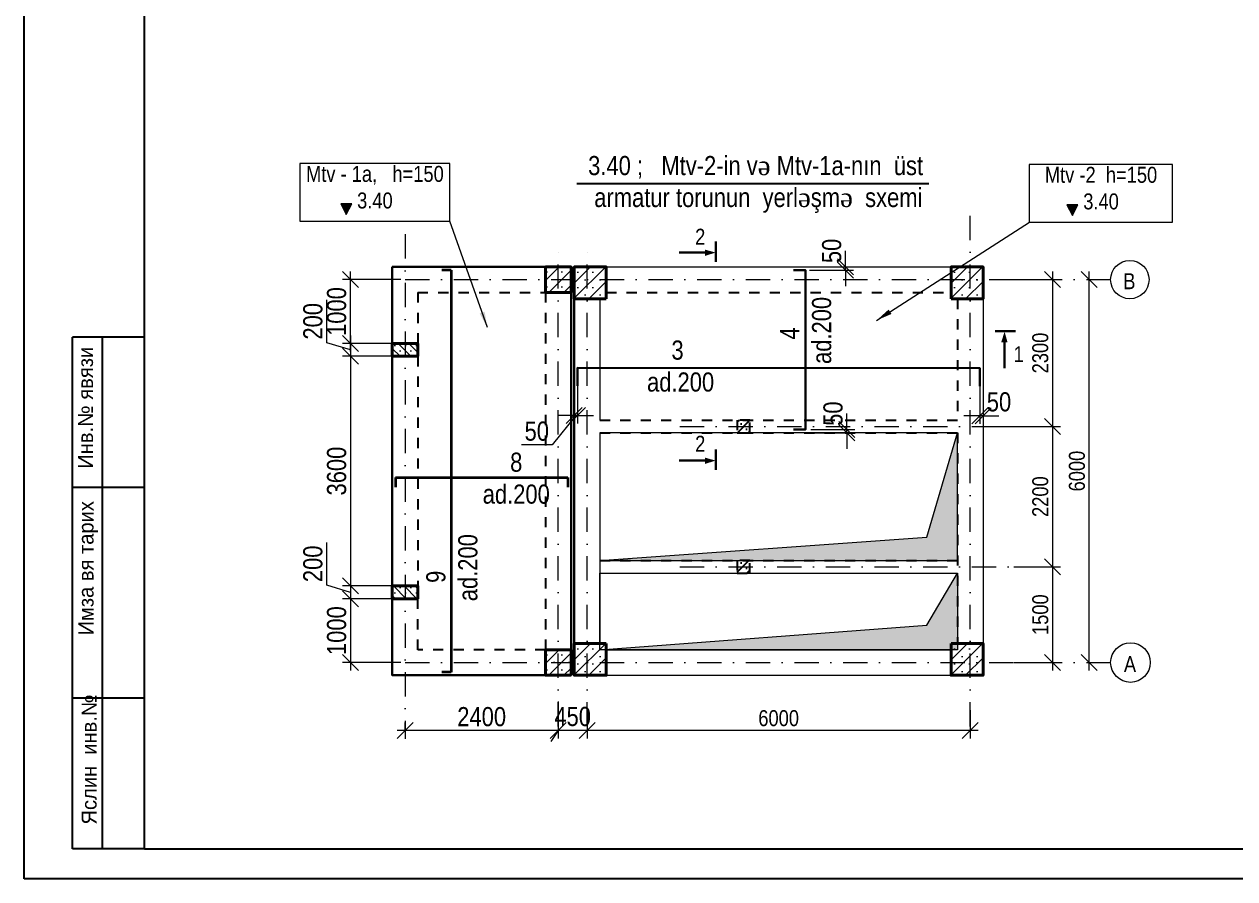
# Model space of a CAD drawing. Header units: millimetres. Extents: x -149347 to 251215, y -2929184 to -2541447.
# Drawn here: x 110423 to 129378, y -2639121 to -2625730 of the extents above; entities that cross this region are included whole.
import ezdxf

# ---------------------------------------------------------------- set-up
doc = ezdxf.new("R2010")
doc.units = ezdxf.units.MM
doc.linetypes.add('DASHDOTX2', pattern=[50.8, 25.4, -12.7, 0, -12.7])
doc.linetypes.add('HIDDEN', pattern=[4, 2, -2])
for name, color, linetype, lineweight in [('Калонлар', 2, 'Continuous', 40), ('колонна', 6, 'Continuous', 40), ('размер', 2, 'Continuous', 13), ('Х - диварлар.', 31, 'Continuous', 25)]:
    doc.layers.add(name, color=color, linetype=linetype, lineweight=lineweight)
doc.styles.add('CP_ATTR', font='A3TI(LA).TTF')
doc.styles.add('style1', font='A3TI(LA).TTF', dxfattribs={"height": 400})
doc.styles.add('style6', font='ARIALN.TTF', dxfattribs={"height": 300})
doc.styles.add('Times New  Roman', font='times.ttf')
doc.styles.add('yazitipi', font='ARIALN.TTF')
doc.dimstyles.new('DIM_100', dxfattribs={"dimscale": 100, "dimtxt": 250, "dimasz": 2.5, "dimexe": 1.25, "dimexo": 0.625, "dimtad": 1, "dimdec": 0, "dimtxsty": 'style1', "dimblk": 'OBLIQUE', "dimcen": 2.5, "dimdle": 1.25, "dimclrd": 251, "dimclre": 251, "dimaunit": 1, "dimadec": 3, "dimazin": 0, "dimtfac": 1, "dimtdec": 0, "dimtmove": 1, "dimatfit": 3, "dimfxl": 1.25, "dimlwd": 5, "dimlwe": 5, "dimarcsym": 0})
doc.dimstyles.new('İSO-100', dxfattribs={"dimtxt": 250, "dimasz": 250, "dimexe": 100, "dimexo": 500, "dimgap": 100, "dimtad": 1, "dimdec": 0, "dimtxsty": 'Times New  Roman', "dimblk": 'OBLIQUE', "dimcen": 2.5, "dimdle": 100, "dimclrd": 250, "dimclre": 250, "dimadec": 0, "dimazin": 0, "dimtfac": 1, "dimtdec": 0, "dimtmove": 1, "dimatfit": 3, "dimfxl": 1, "dimlwd": 5, "dimlwe": 5, "dimarcsym": 0})
doc.dimstyles.new('sevda', dxfattribs={"dimscale": 100, "dimtxt": 2.8, "dimasz": 2.5, "dimexe": 1.25, "dimexo": 0.625, "dimtad": 1, "dimtxsty": 'yazitipi', "dimblk": 'OBLIQUE', "dimcen": 2.5, "dimclrd": 253, "dimclre": 253, "dimclrt": 73, "dimaunit": 1, "dimadec": 3, "dimazin": 0, "dimtfac": 1, "dimtmove": 1, "dimatfit": 3, "dimfxl": 1, "dimlwd": 9, "dimlwe": 9, "dimarcsym": 0})
pattern_1 = [(315, (486409.37, -2685994.13), (84.1899, 84.1899), []), (315, (486409.37, -2686078.32), (84.1899, 84.1899), [0, -119.0625])]

# ---------------------------------------------------------------- blocks, each defined once
blk = doc.blocks.new('mekteb')
at = {"color": 0, "lineweight": 25}
for p, q in [((99643, -1849866), (99643, -1821466)), ((139843, -1849866), (99643, -1849866))]:
    blk.add_line(p, q, dxfattribs=at)
at = {"color": 0, "lineweight": 25, "ltscale": 15}
for q in [(101643, -1821966), (139343, -1849366)]:
    blk.add_line((101643, -1849366), q, dxfattribs=at)
at = {"lineweight": 25, "ltscale": 0.25}
for p, q in [((100443, -1849366), (100443, -1840866)), ((100943, -1849367), (100943, -1840866))]:
    blk.add_line(p, q, dxfattribs=at)
at = {"lineweight": 25}
for p, q in [((101643, -1840866), (100443, -1840866)), ((101645, -1843366), (100445, -1843366)), ((101645, -1846866), (100445, -1846866)), ((101643, -1849366), (100443, -1849366))]:
    blk.add_line(p, q, dxfattribs=at)
at = {"lineweight": 25, "char_height": 250.01, "width": 5960.07, "attachment_point": 1, "rotation": 90, "style": 'CP_ATTR'}
for s, insert in [('\\pt3143;Инв.№ явязи', (100535, -1843053)), ('\\pt3143;Имза вя тарих', (100544, -1845823)), ('\\pt3143;Яслин  инв.№', (100595, -1848965))]:
    blk.add_mtext(s, dxfattribs=dict(at, insert=insert))
blk = doc.blocks.new('_Oblique')
at = {"color": 0, "linetype": 'ByBlock', "lineweight": -2}
blk.add_line((-0.5, -0.5), (0.5, 0.5), dxfattribs=at)
blk = doc.blocks.new('*D950')
at = {"color": 251, "lineweight": 5, "ltscale": 50, "transparency": 16777216}
for p, q in [((119236, -2636480), (119236, -2636920)), ((125236, -2636480), (125236, -2636920))]:
    blk.add_line(p, q, dxfattribs=at)
at = {"color": 251, "linetype": 'ByBlock', "lineweight": 5, "ltscale": 50, "transparency": 16777216}
blk.add_line((125361, -2636795), (119111, -2636795), dxfattribs=at)
at = {"layer": 'Defpoints', "color": 0, "lineweight": 15, "ltscale": 50, "transparency": 16777216}
for p in [(119236, -2636417), (125236, -2636417), (119236, -2636795)]:
    blk.add_point(p, dxfattribs=at)
at = {"color": 251, "lineweight": 5, "ltscale": 50, "transparency": 16777216, "xscale": 250, "yscale": 250, "zscale": 250, "rotation": 180}
blk.add_blockref('_Oblique', (119236, -2636795), dxfattribs=at)
at = {"color": 251, "lineweight": 5, "ltscale": 50, "transparency": 16777216, "xscale": 250, "yscale": 250, "zscale": 250}
blk.add_blockref('_Oblique', (125236, -2636795), dxfattribs=at)
at = {"color": 0, "lineweight": 15, "ltscale": 50, "transparency": 16777216, "insert": (122236, -2636605), "char_height": 300, "attachment_point": 5, "style": 'style6'}
blk.add_mtext('{\\H0.83333x;6000}', dxfattribs=at)
blk = doc.blocks.new('*D951')
at = {"color": 251, "linetype": 'ByBlock', "lineweight": 5, "ltscale": 50, "transparency": 16777216}
blk.add_line((127097, -2635857), (127097, -2629607), dxfattribs=at)
at = {"color": 251, "lineweight": 5, "ltscale": 50, "transparency": 16777216}
for p, q in [((127104, -2629732), (127222, -2629732)), ((127104, -2635732), (127222, -2635732))]:
    blk.add_line(p, q, dxfattribs=at)
at = {"layer": 'Defpoints', "color": 0, "lineweight": 15, "ltscale": 50, "transparency": 16777216}
for p in [(127042, -2629732), (127097, -2629732), (127042, -2635732)]:
    blk.add_point(p, dxfattribs=at)
at = {"color": 251, "lineweight": 5, "ltscale": 50, "transparency": 16777216, "xscale": 250, "yscale": 250, "zscale": 250}
for p, rotation in [((127097, -2629732), 90), ((127097, -2635732), 270)]:
    blk.add_blockref('_Oblique', p, dxfattribs=dict(at, rotation=rotation))
at = {"color": 0, "lineweight": 15, "ltscale": 50, "transparency": 16777216, "insert": (126907, -2632732), "char_height": 300, "attachment_point": 5, "rotation": 90, "style": 'style6'}
blk.add_mtext('{\\H0.83333x;6000}', dxfattribs=at)
blk = doc.blocks.new('*D915')
at = {"color": 251, "lineweight": 5, "ltscale": 50, "transparency": 16777216}
for p, q in [((125586, -2632032), (126649, -2632032)), ((125926, -2634232), (126649, -2634232))]:
    blk.add_line(p, q, dxfattribs=at)
at = {"color": 251, "linetype": 'ByBlock', "lineweight": 5, "ltscale": 50, "transparency": 16777216}
blk.add_line((126524, -2631907), (126524, -2634357), dxfattribs=at)
at = {"layer": 'Defpoints', "color": 0, "lineweight": 15, "ltscale": 50, "transparency": 16777216}
for p in [(125523, -2632032), (125863, -2634232), (126524, -2634232)]:
    blk.add_point(p, dxfattribs=at)
at = {"color": 251, "lineweight": 5, "ltscale": 50, "transparency": 16777216, "xscale": 250, "yscale": 250, "zscale": 250}
for p, rotation in [((126524, -2632032), 90), ((126524, -2634232), 270)]:
    blk.add_blockref('_Oblique', p, dxfattribs=dict(at, rotation=rotation))
at = {"color": 0, "lineweight": 15, "ltscale": 50, "transparency": 16777216, "insert": (126334, -2633132), "char_height": 300, "attachment_point": 5, "rotation": 90, "style": 'style6'}
blk.add_mtext('{\\H0.83333x;2200}', dxfattribs=at)
blk = doc.blocks.new('*D916')
at = {"color": 251, "lineweight": 5, "ltscale": 50, "transparency": 16777216}
for p, q in [((125916, -2629732), (126649, -2629732)), ((125926, -2632032), (126649, -2632032))]:
    blk.add_line(p, q, dxfattribs=at)
at = {"color": 251, "linetype": 'ByBlock', "lineweight": 5, "ltscale": 50, "transparency": 16777216}
blk.add_line((126524, -2629607), (126524, -2632157), dxfattribs=at)
at = {"layer": 'Defpoints', "color": 0, "lineweight": 15, "ltscale": 50, "transparency": 16777216}
for p in [(125853, -2629732), (125863, -2632032), (126524, -2632032)]:
    blk.add_point(p, dxfattribs=at)
at = {"color": 251, "lineweight": 5, "ltscale": 50, "transparency": 16777216, "xscale": 250, "yscale": 250, "zscale": 250}
for p, rotation in [((126524, -2629732), 90), ((126524, -2632032), 270)]:
    blk.add_blockref('_Oblique', p, dxfattribs=dict(at, rotation=rotation))
at = {"color": 0, "lineweight": 15, "ltscale": 50, "transparency": 16777216, "insert": (126334, -2630882), "char_height": 300, "attachment_point": 5, "rotation": 90, "style": 'style6'}
blk.add_mtext('{\\H0.83333x;2300}', dxfattribs=at)
blk = doc.blocks.new('*D917')
at = {"color": 251, "linetype": 'ByBlock', "lineweight": 5, "ltscale": 50, "transparency": 16777216}
blk.add_line((126524, -2634107), (126524, -2635857), dxfattribs=at)
at = {"color": 251, "lineweight": 5, "ltscale": 50, "transparency": 16777216}
for p, q in [((125916, -2634232), (126649, -2634232)), ((125926, -2635732), (126649, -2635732))]:
    blk.add_line(p, q, dxfattribs=at)
at = {"layer": 'Defpoints', "color": 0, "lineweight": 15, "ltscale": 50, "transparency": 16777216}
for p in [(125853, -2634232), (125863, -2635732), (126524, -2635732)]:
    blk.add_point(p, dxfattribs=at)
at = {"color": 251, "lineweight": 5, "ltscale": 50, "transparency": 16777216, "xscale": 250, "yscale": 250, "zscale": 250}
for p, rotation in [((126524, -2634232), 90), ((126524, -2635732), 270)]:
    blk.add_blockref('_Oblique', p, dxfattribs=dict(at, rotation=rotation))
at = {"color": 0, "lineweight": 15, "ltscale": 50, "transparency": 16777216, "insert": (126334, -2634982), "char_height": 300, "attachment_point": 5, "rotation": 90, "style": 'style6'}
blk.add_mtext('{\\H0.83333x;1500}', dxfattribs=at)
blk = doc.blocks.new('*D922')
at = {"color": 251, "linetype": 'ByBlock', "lineweight": 5, "ltscale": 50, "transparency": 16777216}
for p, q in [((123284, -2629532), (123284, -2629282)), ((123284, -2629582), (123284, -2629532)), ((123284, -2629582), (123284, -2629832))]:
    blk.add_line(p, q, dxfattribs=at)
at = {"color": 251, "lineweight": 5, "ltscale": 50, "transparency": 16777216}
for p, q in [((122718, -2629532), (123409, -2629532)), ((122718, -2629582), (123409, -2629582))]:
    blk.add_line(p, q, dxfattribs=at)
at = {"layer": 'Defpoints', "color": 0, "lineweight": 15, "ltscale": 50, "transparency": 16777216}
for p in [(122655, -2629532), (122655, -2629582), (123284, -2629532)]:
    blk.add_point(p, dxfattribs=at)
at = {"color": 251, "lineweight": 5, "ltscale": 50, "transparency": 16777216, "xscale": 250, "yscale": 250, "zscale": 250}
for p, rotation in [((123284, -2629532), 270), ((123284, -2629582), 90)]:
    blk.add_blockref('_Oblique', p, dxfattribs=dict(at, rotation=rotation))
at = {"color": 0, "lineweight": 15, "ltscale": 50, "transparency": 16777216, "insert": (123068, -2629282), "char_height": 300, "attachment_point": 5, "rotation": 90, "style": 'style6'}
blk.add_mtext('50', dxfattribs=at)
blk = doc.blocks.new('*D923')
at = {"color": 251, "linetype": 'ByBlock', "lineweight": 5, "ltscale": 50, "transparency": 16777216}
for p, q in [((123305, -2632082), (123305, -2631832)), ((123305, -2632132), (123305, -2632082)), ((123305, -2632132), (123305, -2632382))]:
    blk.add_line(p, q, dxfattribs=at)
at = {"color": 251, "lineweight": 5, "ltscale": 50, "transparency": 16777216}
for p, q in [((122739, -2632082), (123430, -2632082)), ((122739, -2632132), (123430, -2632132))]:
    blk.add_line(p, q, dxfattribs=at)
at = {"layer": 'Defpoints', "color": 0, "lineweight": 15, "ltscale": 50, "transparency": 16777216}
for p in [(122676, -2632082), (122676, -2632132), (123305, -2632082)]:
    blk.add_point(p, dxfattribs=at)
at = {"color": 251, "lineweight": 5, "ltscale": 50, "transparency": 16777216, "xscale": 250, "yscale": 250, "zscale": 250}
for p, rotation in [((123305, -2632082), 270), ((123305, -2632132), 90)]:
    blk.add_blockref('_Oblique', p, dxfattribs=dict(at, rotation=rotation))
at = {"color": 0, "lineweight": 15, "ltscale": 50, "transparency": 16777216, "insert": (123089, -2631832), "char_height": 300, "attachment_point": 5, "rotation": 90, "style": 'style6'}
blk.add_mtext('50', dxfattribs=at)
blk = doc.blocks.new('*D924')
at = {"color": 251, "lineweight": 5, "ltscale": 50, "transparency": 16777216}
for p, q in [((119036, -2631319), (119036, -2631986)), ((119086, -2631319), (119086, -2631986))]:
    blk.add_line(p, q, dxfattribs=at)
at = {"color": 251, "linetype": 'ByBlock', "lineweight": 5, "ltscale": 50, "transparency": 16777216}
for p, q in [((119061, -2631861), (118688, -2632323)), ((119036, -2631861), (118786, -2631861)), ((119086, -2631861), (119036, -2631861)), ((119086, -2631861), (119036, -2631861)), ((119086, -2631861), (119336, -2631861)), ((118688, -2632323), (118211, -2632323))]:
    blk.add_line(p, q, dxfattribs=at)
at = {"layer": 'Defpoints', "color": 0, "lineweight": 15, "ltscale": 50, "transparency": 16777216}
for p in [(119036, -2631256), (119086, -2631256), (119036, -2631861)]:
    blk.add_point(p, dxfattribs=at)
at = {"color": 251, "lineweight": 5, "ltscale": 50, "transparency": 16777216, "xscale": 250, "yscale": 250, "zscale": 250}
blk.add_blockref('_Oblique', (119036, -2631861), dxfattribs=at)
at = {"color": 251, "lineweight": 5, "ltscale": 50, "transparency": 16777216, "xscale": 250, "yscale": 250, "zscale": 250, "rotation": 180}
blk.add_blockref('_Oblique', (119086, -2631861), dxfattribs=at)
at = {"color": 0, "lineweight": 15, "ltscale": 50, "transparency": 16777216, "insert": (118449, -2632108), "char_height": 300, "attachment_point": 5, "style": 'style6'}
blk.add_mtext('50', dxfattribs=at)
blk = doc.blocks.new('*D925')
at = {"color": 251, "lineweight": 5, "ltscale": 50, "transparency": 16777216}
for p, q in [((125386, -2631323), (125386, -2631990)), ((125436, -2631323), (125436, -2631990))]:
    blk.add_line(p, q, dxfattribs=at)
at = {"color": 251, "linetype": 'ByBlock', "lineweight": 5, "ltscale": 50, "transparency": 16777216}
for p, q in [((125386, -2631865), (125136, -2631865)), ((125436, -2631865), (125386, -2631865)), ((125436, -2631865), (125686, -2631865))]:
    blk.add_line(p, q, dxfattribs=at)
at = {"layer": 'Defpoints', "color": 0, "lineweight": 15, "ltscale": 50, "transparency": 16777216}
for p in [(125386, -2631260), (125436, -2631260), (125386, -2631865)]:
    blk.add_point(p, dxfattribs=at)
at = {"color": 251, "lineweight": 5, "ltscale": 50, "transparency": 16777216, "xscale": 250, "yscale": 250, "zscale": 250}
blk.add_blockref('_Oblique', (125386, -2631865), dxfattribs=at)
at = {"color": 251, "lineweight": 5, "ltscale": 50, "transparency": 16777216, "xscale": 250, "yscale": 250, "zscale": 250, "rotation": 180}
blk.add_blockref('_Oblique', (125436, -2631865), dxfattribs=at)
at = {"color": 0, "lineweight": 15, "ltscale": 50, "transparency": 16777216, "insert": (125686, -2631649), "char_height": 300, "attachment_point": 5, "style": 'style6'}
blk.add_mtext('50', dxfattribs=at)
blk = doc.blocks.new('*D932')
at = {"color": 251, "lineweight": 5, "ltscale": 50, "transparency": 16777216}
for p, q in [((118786, -2636341), (118786, -2636920)), ((116386, -2636781), (116386, -2636670))]:
    blk.add_line(p, q, dxfattribs=at)
at = {"color": 251, "linetype": 'ByBlock', "lineweight": 5, "ltscale": 50, "transparency": 16777216}
blk.add_line((118911, -2636795), (116261, -2636795), dxfattribs=at)
at = {"layer": 'Defpoints', "color": 0, "lineweight": 15, "ltscale": 50, "transparency": 16777216}
for p in [(118786, -2636278), (116386, -2636795), (116386, -2636844)]:
    blk.add_point(p, dxfattribs=at)
at = {"color": 251, "lineweight": 5, "ltscale": 50, "transparency": 16777216, "xscale": 250, "yscale": 250, "zscale": 250, "rotation": 180}
blk.add_blockref('_Oblique', (116386, -2636795), dxfattribs=at)
at = {"color": 251, "lineweight": 5, "ltscale": 50, "transparency": 16777216, "xscale": 250, "yscale": 250, "zscale": 250}
blk.add_blockref('_Oblique', (118786, -2636795), dxfattribs=at)
at = {"color": 0, "lineweight": 15, "ltscale": 50, "transparency": 16777216, "insert": (117586, -2636582), "char_height": 300, "attachment_point": 5, "style": 'style6'}
blk.add_mtext('2400', dxfattribs=at)
blk = doc.blocks.new('*D933')
at = {"color": 251, "lineweight": 5, "ltscale": 50, "transparency": 16777216}
for p, q in [((116319, -2629732), (115407, -2629732)), ((116319, -2630732), (115407, -2630732))]:
    blk.add_line(p, q, dxfattribs=at)
at = {"color": 251, "linetype": 'ByBlock', "lineweight": 5, "ltscale": 50, "transparency": 16777216}
blk.add_line((115532, -2630857), (115532, -2629607), dxfattribs=at)
at = {"layer": 'Defpoints', "color": 0, "lineweight": 15, "ltscale": 50, "transparency": 16777216}
for p in [(115532, -2629732), (116382, -2629732), (116382, -2630732)]:
    blk.add_point(p, dxfattribs=at)
at = {"color": 251, "lineweight": 5, "ltscale": 50, "transparency": 16777216, "xscale": 250, "yscale": 250, "zscale": 250}
for p, rotation in [((115532, -2629732), 90), ((115532, -2630732), 270)]:
    blk.add_blockref('_Oblique', p, dxfattribs=dict(at, rotation=rotation))
at = {"color": 0, "lineweight": 15, "ltscale": 50, "transparency": 16777216, "insert": (115316, -2630232), "char_height": 300, "attachment_point": 5, "rotation": 90, "style": 'style6'}
blk.add_mtext('1000', dxfattribs=at)
blk = doc.blocks.new('*D934')
at = {"color": 251, "linetype": 'ByBlock', "lineweight": 5, "ltscale": 50, "transparency": 16777216}
for p, q in [((115160, -2630721), (115160, -2630049)), ((115532, -2630832), (115160, -2630721)), ((115532, -2630607), (115532, -2631057))]:
    blk.add_line(p, q, dxfattribs=at)
at = {"color": 251, "lineweight": 5, "ltscale": 50, "transparency": 16777216}
for p, q in [((116319, -2630732), (115407, -2630732)), ((116319, -2630932), (115407, -2630932))]:
    blk.add_line(p, q, dxfattribs=at)
at = {"layer": 'Defpoints', "color": 0, "lineweight": 15, "ltscale": 50, "transparency": 16777216}
for p in [(116382, -2630732), (115532, -2630932), (116382, -2630932)]:
    blk.add_point(p, dxfattribs=at)
at = {"color": 251, "lineweight": 5, "ltscale": 50, "transparency": 16777216, "xscale": 250, "yscale": 250, "zscale": 250}
for p, rotation in [((115532, -2630732), 90), ((115532, -2630932), 270)]:
    blk.add_blockref('_Oblique', p, dxfattribs=dict(at, rotation=rotation))
at = {"color": 0, "lineweight": 15, "ltscale": 50, "transparency": 16777216, "insert": (114944, -2630385), "char_height": 300, "attachment_point": 5, "rotation": 90, "style": 'style6'}
blk.add_mtext('200', dxfattribs=at)
blk = doc.blocks.new('*D935')
at = {"color": 251, "linetype": 'ByBlock', "lineweight": 5, "ltscale": 50, "transparency": 16777216}
blk.add_line((115532, -2630807), (115532, -2634657), dxfattribs=at)
at = {"color": 251, "lineweight": 5, "ltscale": 50, "transparency": 16777216}
for p, q in [((116319, -2630932), (115407, -2630932)), ((116319, -2634532), (115407, -2634532))]:
    blk.add_line(p, q, dxfattribs=at)
at = {"layer": 'Defpoints', "color": 0, "lineweight": 15, "ltscale": 50, "transparency": 16777216}
for p in [(116382, -2630932), (115532, -2634532), (116382, -2634532)]:
    blk.add_point(p, dxfattribs=at)
at = {"color": 251, "lineweight": 5, "ltscale": 50, "transparency": 16777216, "xscale": 250, "yscale": 250, "zscale": 250}
for p, rotation in [((115532, -2630932), 90), ((115532, -2634532), 270)]:
    blk.add_blockref('_Oblique', p, dxfattribs=dict(at, rotation=rotation))
at = {"color": 0, "lineweight": 15, "ltscale": 50, "transparency": 16777216, "insert": (115316, -2632732), "char_height": 300, "attachment_point": 5, "rotation": 90, "style": 'style6'}
blk.add_mtext('3600', dxfattribs=at)
blk = doc.blocks.new('*D936')
at = {"color": 251, "linetype": 'ByBlock', "lineweight": 5, "ltscale": 50, "transparency": 16777216}
for p, q in [((115160, -2634521), (115160, -2633849)), ((115532, -2634407), (115532, -2634857)), ((115532, -2634632), (115160, -2634521))]:
    blk.add_line(p, q, dxfattribs=at)
at = {"color": 251, "lineweight": 5, "ltscale": 50, "transparency": 16777216}
for p, q in [((116319, -2634532), (115407, -2634532)), ((116319, -2634732), (115407, -2634732))]:
    blk.add_line(p, q, dxfattribs=at)
at = {"layer": 'Defpoints', "color": 0, "lineweight": 15, "ltscale": 50, "transparency": 16777216}
for p in [(116382, -2634532), (115532, -2634732), (116382, -2634732)]:
    blk.add_point(p, dxfattribs=at)
at = {"color": 251, "lineweight": 5, "ltscale": 50, "transparency": 16777216, "xscale": 250, "yscale": 250, "zscale": 250}
for p, rotation in [((115532, -2634532), 90), ((115532, -2634732), 270)]:
    blk.add_blockref('_Oblique', p, dxfattribs=dict(at, rotation=rotation))
at = {"color": 0, "lineweight": 15, "ltscale": 50, "transparency": 16777216, "insert": (114944, -2634185), "char_height": 300, "attachment_point": 5, "rotation": 90, "style": 'style6'}
blk.add_mtext('200', dxfattribs=at)
blk = doc.blocks.new('*D937')
at = {"color": 251, "linetype": 'ByBlock', "lineweight": 5, "ltscale": 50, "transparency": 16777216}
blk.add_line((115532, -2634607), (115532, -2635857), dxfattribs=at)
at = {"color": 251, "lineweight": 5, "ltscale": 50, "transparency": 16777216}
for p, q in [((116319, -2634732), (115407, -2634732)), ((116319, -2635732), (115407, -2635732))]:
    blk.add_line(p, q, dxfattribs=at)
at = {"layer": 'Defpoints', "color": 0, "lineweight": 15, "ltscale": 50, "transparency": 16777216}
for p in [(116382, -2634732), (115532, -2635732), (116382, -2635732)]:
    blk.add_point(p, dxfattribs=at)
at = {"color": 251, "lineweight": 5, "ltscale": 50, "transparency": 16777216, "xscale": 250, "yscale": 250, "zscale": 250}
for p, rotation in [((115532, -2634732), 90), ((115532, -2635732), 270)]:
    blk.add_blockref('_Oblique', p, dxfattribs=dict(at, rotation=rotation))
at = {"color": 0, "lineweight": 15, "ltscale": 50, "transparency": 16777216, "insert": (115316, -2635232), "char_height": 300, "attachment_point": 5, "rotation": 90, "style": 'style6'}
blk.add_mtext('1000', dxfattribs=at)
blk = doc.blocks.new('*D939')
at = {"color": 251, "lineweight": 5, "ltscale": 50, "transparency": 16777216}
for p, q in [((118786, -2636591), (118786, -2636920)), ((119236, -2636591), (119236, -2636920))]:
    blk.add_line(p, q, dxfattribs=at)
at = {"color": 251, "linetype": 'ByBlock', "lineweight": 5, "ltscale": 50, "transparency": 16777216}
blk.add_line((119361, -2636795), (118661, -2636795), dxfattribs=at)
at = {"layer": 'Defpoints', "color": 0, "lineweight": 15, "ltscale": 50, "transparency": 16777216}
for p in [(118786, -2636528), (119236, -2636528), (118786, -2636795)]:
    blk.add_point(p, dxfattribs=at)
at = {"color": 251, "lineweight": 5, "ltscale": 50, "transparency": 16777216, "xscale": 250, "yscale": 250, "zscale": 250, "rotation": 180}
blk.add_blockref('_Oblique', (118786, -2636795), dxfattribs=at)
at = {"color": 251, "lineweight": 5, "ltscale": 50, "transparency": 16777216, "xscale": 250, "yscale": 250, "zscale": 250}
blk.add_blockref('_Oblique', (119236, -2636795), dxfattribs=at)
at = {"color": 0, "lineweight": 15, "ltscale": 50, "transparency": 16777216, "insert": (119011, -2636579), "char_height": 300, "attachment_point": 5, "style": 'style6'}
blk.add_mtext('450', dxfattribs=at)

msp = doc.modelspace()

# ---------------------------------------------------------------- hatches: boundary and pattern name
at = {"lineweight": 20, "ltscale": 15}
h = msp.add_hatch(color=256, dxfattribs=at)
h.dxf.hatch_style = 1
h.paths.add_polyline_path([(115379.05948, -2628544.50986), (115552.78612, -2628544.50986), (115465.45182, -2628710.86629)])
h = msp.add_hatch(color=256, dxfattribs=at)
h.dxf.hatch_style = 1
h.paths.add_polyline_path([(126748.71756, -2628558.93551), (126922.4442, -2628558.93551), (126835.1099, -2628725.29194)])
at = {"lineweight": 15, "ltscale": 50}
h = msp.add_hatch(dxfattribs=at)
h.set_pattern_fill('SACNCR', color=4, scale=70)
h.set_pattern_definition([(45, (-682059.11, -36090.1), (-117.865862, 117.865862), []), (45, (-681941.25, -36090.1), (-117.865862, 117.865862), [0, -166.6875])])
h.paths.add_polyline_path([(118585.72036, -2629932.36409), (118985.72036, -2629932.36409), (118985.72036, -2629532.36409), (118585.72036, -2629532.36409)])
h = msp.add_hatch(dxfattribs=at)
h.set_pattern_fill('SACNCR', color=4, scale=70)
h.set_pattern_definition([(45, (-688409.11, -41990.1), (-117.865862, 117.865862), []), (45, (-688291.25, -41990.1), (-117.865862, 117.865862), [0, -166.6875])])
h.paths.add_polyline_path([(119535.72036, -2629532.36409), (119035.72036, -2629532.36409), (119035.72036, -2630032.36409), (119535.72036, -2630032.36409)])
h = msp.add_hatch(dxfattribs=at)
h.set_pattern_fill('SACNCR', color=4, scale=70)
h.set_pattern_definition([(45, (-682509.11, -41990.1), (-117.865862, 117.865862), []), (45, (-682391.25, -41990.1), (-117.865862, 117.865862), [0, -166.6875])])
h.paths.add_polyline_path([(125435.72036, -2629532.36409), (124935.72036, -2629532.36409), (124935.72036, -2630032.36409), (125435.72036, -2630032.36409)])
at = {"linetype": 'HIDDEN', "lineweight": 25, "ltscale": 80}
h = msp.add_hatch(dxfattribs=at)
h.set_pattern_fill('SACNCR', color=256, scale=50)
h.set_pattern_definition([(45, (-680177.17, -15620.98), (-84.189901, 84.189901), []), (45, (-680092.98, -15620.98), (-84.189901, 84.189901), [0, -119.0625])])
h.paths.add_polyline_path([(121685.72036, -2632032.36409), (121685.72036, -2632132.36409), (121585.72036, -2632132.36409), (121585.72036, -2632032.36409)])
h.paths.add_polyline_path([(121785.72036, -2632032.36409), (121785.72036, -2632132.36409), (121685.72036, -2632132.36409), (121685.72036, -2632032.36409)])
h.paths.add_polyline_path([(121785.72036, -2631932.36409), (121785.72036, -2632032.36409), (121685.72036, -2632032.36409), (121685.72036, -2631932.36409)])
h.paths.add_polyline_path([(121685.72036, -2632032.36409), (121585.72036, -2632032.36409), (121585.72036, -2631932.36409), (121685.72036, -2631932.36409)])
at = {"lineweight": 0, "ltscale": 15}
h = msp.add_hatch(color=4, dxfattribs=at)
h.dxf.hatch_style = 1
h.paths.add_polyline_path([(124555.29191, -2633768.82129), (119435.72036, -2634132.40135), (125034.72106, -2634132.40135), (125035.72036, -2632132.36409)])
at = {"linetype": 'HIDDEN', "lineweight": 25, "ltscale": 80}
h = msp.add_hatch(dxfattribs=at)
h.set_pattern_fill('SACNCR', color=256, scale=50)
h.set_pattern_definition([(45, (-680177.17, -13420.98), (-84.189901, 84.189901), []), (45, (-680092.98, -13420.98), (-84.189901, 84.189901), [0, -119.0625])])
h.paths.add_polyline_path([(121685.72036, -2634332.36409), (121585.72036, -2634332.36409), (121585.72036, -2634232.36409), (121685.72036, -2634232.36409)])
h.paths.add_polyline_path([(121785.72036, -2634332.36409), (121685.72036, -2634332.36409), (121685.72036, -2634232.36409), (121785.72036, -2634232.36409)])
h.paths.add_polyline_path([(121785.72036, -2634232.36409), (121685.72036, -2634232.36409), (121685.72036, -2634132.36409), (121785.72036, -2634132.36409)])
h.paths.add_polyline_path([(121685.72036, -2634232.36409), (121585.72036, -2634232.36409), (121585.72036, -2634132.36409), (121685.72036, -2634132.36409)])
at = {"lineweight": 0, "ltscale": 15}
h = msp.add_hatch(color=4, dxfattribs=at)
h.dxf.hatch_style = 1
h.paths.add_polyline_path([(124555.29191, -2635145.09414), (119435.72036, -2635532.40135), (125034.72106, -2635532.40135), (125035.72036, -2634332.36409)])
at = {"lineweight": 15, "ltscale": 50}
h = msp.add_hatch(dxfattribs=at)
h.set_pattern_fill('SACNCR', color=4, scale=70)
h.set_pattern_definition([(45, (-688409.11, -47890.1), (-117.865862, 117.865862), []), (45, (-688291.25, -47890.1), (-117.865862, 117.865862), [0, -166.6875])])
h.paths.add_polyline_path([(119535.72036, -2635432.36409), (119035.72036, -2635432.36409), (119035.72036, -2635932.36409), (119535.72036, -2635932.36409)])
h = msp.add_hatch(dxfattribs=at)
h.set_pattern_fill('SACNCR', color=4, scale=70)
h.set_pattern_definition([(45, (-682509.11, -47890.1), (-117.865862, 117.865862), []), (45, (-682391.25, -47890.1), (-117.865862, 117.865862), [0, -166.6875])])
h.paths.add_polyline_path([(125435.72036, -2635432.36409), (124935.72036, -2635432.36409), (124935.72036, -2635932.36409), (125435.72036, -2635932.36409)])
h = msp.add_hatch(dxfattribs=at)
h.set_pattern_fill('SACNCR', color=4, scale=70)
h.set_pattern_definition([(45, (-682059.11, -42090.1), (-117.865862, 117.865862), []), (45, (-681941.25, -42090.1), (-117.865862, 117.865862), [0, -166.6875])])
h.paths.add_polyline_path([(118585.72036, -2635932.36409), (118985.72036, -2635932.36409), (118985.72036, -2635532.36409), (118585.72036, -2635532.36409)])
at = {"layer": 'размер'}
h = msp.add_hatch(dxfattribs=at)
h.set_pattern_fill('SACNCR', color=256, scale=50, angle=270, style=0)
h.set_pattern_definition(pattern_1)
h.paths.add_polyline_path([(116185.72036, -2630732.36409), (116185.72036, -2630932.36409), (116585.72036, -2630932.36409), (116585.72036, -2630732.36409)])
h = msp.add_hatch(dxfattribs=at)
h.set_pattern_fill('SACNCR', color=256, scale=50, angle=270, style=0)
h.set_pattern_definition(pattern_1)
h.paths.add_polyline_path([(116185.72036, -2634732.36409), (116185.72036, -2634532.36409), (116585.72036, -2634532.36409), (116585.72036, -2634732.36409)])

# ---------------------------------------------------------------- linework, layer by layer
at = {"ltscale": 30}
msp.add_line((124586.74109, -2628232.01751), (119076.01947, -2628232.01751), dxfattribs=at)
at = {"color": 0, "lineweight": 20, "ltscale": 15}
for p, q in [((115552.78612, -2628544.50986), (115379.05948, -2628544.50986)), ((115379.05948, -2628544.50986), (115465.45182, -2628710.86629)), ((115465.45182, -2628710.86629), (115552.78612, -2628544.50986)), ((126922.4442, -2628558.93551), (126748.71756, -2628558.93551)), ((126748.71756, -2628558.93551), (126835.1099, -2628725.29194)), ((126835.1099, -2628725.29194), (126922.4442, -2628558.93551))]:
    msp.add_line(p, q, dxfattribs=at)
at = {"color": 1, "linetype": 'DASHDOTX2', "lineweight": 13, "ltscale": 15}
for p, q in [((125235.72036, -2636732.36409), (125235.72036, -2628550.45362)), ((116385.72036, -2629022.08062), (116385.72036, -2636928.72709)), ((118785.72036, -2636732.36409), (118785.72036, -2629122.55622)), ((119235.72036, -2636732.36409), (119235.72036, -2629122.55622)), ((116385.72036, -2629732.36409), (127434.56677, -2629732.36409)), ((116385.72036, -2635732.36409), (127434.56677, -2635732.36409))]:
    msp.add_line(p, q, dxfattribs=at)
at = {"lineweight": 30}
for p, q in [((121254.28822, -2629135.22312), (121254.28822, -2629452.62151)), ((121082.35807, -2629307.65772), (120677.30175, -2629307.65772)), ((125946.08017, -2630541.90123), (125628.68178, -2630541.90123)), ((125773.64558, -2630713.83138), (125773.64558, -2631118.88771)), ((121254.28822, -2632394.73335), (121254.28822, -2632712.13174)), ((121082.35807, -2632567.16794), (120677.30175, -2632567.16794))]:
    msp.add_line(p, q, dxfattribs=at)
at = {"color": 6, "lineweight": 35, "ltscale": 15}
for p, q in [((117110.78553, -2629582.36409), (116960.78553, -2629582.36409)), ((117110.78553, -2629582.36409), (117110.78553, -2635882.36409)), ((116235.72036, -2632834.36869), (118935.72036, -2632834.36869)), ((116235.72036, -2632834.36869), (116235.72036, -2632984.36869)), ((118935.72036, -2632834.36869), (118935.72036, -2632984.36869)), ((117110.78553, -2635882.36409), (116960.78553, -2635882.36409))]:
    msp.add_line(p, q, dxfattribs=at)
at = {"color": 1, "lineweight": 15, "ltscale": 15}
msp.add_line((118785.72036, -2636797.65182), (118668.60005, -2636968.45918), dxfattribs=at)
at = {"color": 0, "lineweight": 5, "ltscale": 15}
for points in [[(114739.9331, -2628818.25847), (117089.55201, -2628818.25847), (117089.55201, -2627913.87445), (114739.9331, -2627913.87445)], [(126159.64187, -2628832.68412), (128404.71338, -2628832.68412), (128404.71338, -2627928.3001), (126159.64187, -2627928.3001)]]:
    msp.add_lwpolyline(points, close=True, dxfattribs=at)
at = {"linetype": 'HIDDEN', "lineweight": 25, "ltscale": 80}
for points in [[(116585.72036, -2629932.36409), (116585.72036, -2630732.36409), (116185.72036, -2630732.36409), (116185.72036, -2629532.36409), (116385.72036, -2629532.36409)], [(116585.72036, -2629932.36409), (118585.72036, -2629932.36409), (118585.72036, -2629532.36409), (116385.72036, -2629532.36409)], [(119535.72036, -2629932.36409), (124935.72036, -2629932.36409)], [(125035.72036, -2630032.36409), (125035.72036, -2631932.36409)], [(119435.72036, -2631932.36409), (125035.72036, -2631932.36409)], [(121585.72036, -2631932.36409), (121585.72036, -2632132.36409), (121785.72036, -2632132.36409), (121785.72036, -2631932.36409), (121585.72036, -2631932.36409)], [(119435.72036, -2632132.36409), (125035.72036, -2632132.36409)], [(125035.72036, -2632132.36409), (125035.72036, -2635432.36409)], [(119435.72036, -2634132.36409), (125035.72036, -2634132.36409)], [(121585.72036, -2634132.36409), (121585.72036, -2634332.36409), (121785.72036, -2634332.36409), (121785.72036, -2634132.36409), (121585.72036, -2634132.36409)], [(116185.72036, -2635932.36409), (118585.72036, -2635932.36409), (118585.72036, -2635532.36409), (116585.72036, -2635532.36409), (116585.72036, -2634732.36409), (116185.72036, -2634732.36409), (116185.72036, -2635932.36409), (116185.72036, -2635932.36409)]]:
    msp.add_lwpolyline(points, dxfattribs=at)
at = {"color": 3, "lineweight": 30}
msp.add_lwpolyline([(116185.72036, -2629532.36409), (118985.72036, -2629532.36409), (118985.72036, -2635932.36409), (116185.72036, -2635932.36409)], close=True, dxfattribs=at)
at = {"color": 3, "lineweight": 18}
for points in [[(119535.72036, -2629532.36409), (124935.72036, -2629532.36409)], [(119035.72036, -2630032.36409), (119035.72036, -2635432.36409)], [(119435.72036, -2630032.36409), (119435.72036, -2631932.36409)], [(125435.72036, -2630032.36409), (125435.72036, -2635432.36409)], [(119435.72036, -2632132.36409), (119435.72036, -2635432.36409)], [(119435.72036, -2634132.36409), (124555.29191, -2633768.82129), (125035.72036, -2632132.36409)], [(119435.72036, -2634332.36409), (125035.72036, -2634332.36409)], [(119435.72036, -2635532.36409), (124555.29191, -2635145.09414), (125035.72036, -2634332.36409)], [(119535.72036, -2635532.36409), (124935.72036, -2635532.36409)], [(119535.72036, -2635932.36409), (124935.72036, -2635932.36409)]]:
    msp.add_lwpolyline(points, dxfattribs=at)
at = {"color": 2, "lineweight": 30, "ltscale": 15}
for points in [[(122466.41316, -2629582.34772), (122655.11083, -2629582.34772), (122655.11083, -2632081.95328), (122468.25861, -2632081.95328)], [(119085.72036, -2631397.01991), (119085.72036, -2631115.4311), (125385.72036, -2631117.91371), (125385.72036, -2631399.50252)]]:
    msp.add_lwpolyline(points, dxfattribs=at)
at = {"linetype": 'HIDDEN', "lineweight": 25, "ltscale": 80}
for points in [[(118585.72036, -2635532.36409), (118985.72036, -2635532.36409), (118985.72036, -2629932.36409), (118585.72036, -2629932.36409)], [(116185.72036, -2630932.36409), (116585.72036, -2630932.36409), (116585.72036, -2634532.36409), (116185.72036, -2634532.36409)]]:
    msp.add_lwpolyline(points, close=True, dxfattribs=at)
at = {"color": 3, "lineweight": 30}
msp.add_lwpolyline([(119035.72036, -2635432.36409), (119035.72036, -2630032.36409)], dxfattribs=at)
at = {"color": 1, "linetype": 'DASHDOTX2', "lineweight": 13, "ltscale": 15}
for points in [[(120687.77504, -2632032.36409), (126434.34407, -2632032.36409)], [(120687.77504, -2634232.36409), (126429.3921, -2634232.36409)]]:
    msp.add_lwpolyline(points, dxfattribs=at)
at = {"color": 3, "lineweight": 18}
for points in [[(119435.72036, -2634132.36409), (125035.72036, -2634132.36409), (125035.72036, -2632132.36409), (119435.72036, -2632132.36409)], [(119435.72036, -2634332.36409), (125035.72036, -2634332.36409), (125035.72036, -2635532.36409), (119435.72036, -2635532.36409)]]:
    msp.add_lwpolyline(points, close=True, dxfattribs=at)
at = {"color": 231, "lineweight": 15, "ltscale": 50}
for centre, radius in [((127734.97186, -2629732.36409), 300.40509), ((127744.90731, -2635732.36409), 310.34053)]:
    msp.add_circle(centre, radius, dxfattribs=at)
at = {"lineweight": 30}
for points in [[(121082.35807, -2629360.77119), (121247.73307, -2629307.65772), (121082.35807, -2629261.71305)], [(125720.53211, -2630713.83138), (125773.64558, -2630548.45638), (125819.59025, -2630713.83138)], [(121082.35807, -2632620.28141), (121247.73307, -2632567.16794), (121082.35807, -2632521.22327)]]:
    msp.add_solid(points, dxfattribs=at)
at = {"layer": 'Калонлар', "color": 1}
for points in [[(118985.72036, -2629932.36409), (118985.72036, -2629532.36409), (118585.72036, -2629532.36409), (118585.72036, -2629932.36409)], [(119535.72036, -2630032.36409), (119535.72036, -2629532.36409), (119035.72036, -2629532.36409), (119035.72036, -2630032.36409)], [(124935.72036, -2630032.36409), (124935.72036, -2629532.36409), (125435.72036, -2629532.36409), (125435.72036, -2630032.36409)], [(119535.72036, -2635432.36409), (119535.72036, -2635932.36409), (119035.72036, -2635932.36409), (119035.72036, -2635432.36409)], [(124935.72036, -2635432.36409), (124935.72036, -2635932.36409), (125435.72036, -2635932.36409), (125435.72036, -2635432.36409)], [(118985.72036, -2635932.36409), (118985.72036, -2635532.36409), (118585.72036, -2635532.36409), (118585.72036, -2635932.36409)]]:
    msp.add_lwpolyline(points, close=True, dxfattribs=at)
at = {"layer": 'колонна'}
for points in [[(116585.72036, -2630732.36409), (116585.72036, -2630932.36409), (116185.72036, -2630932.36409), (116185.72036, -2630732.36409), (116585.72036, -2630732.36409)], [(116585.72036, -2634732.36409), (116585.72036, -2634532.36409), (116185.72036, -2634532.36409), (116185.72036, -2634732.36409), (116585.72036, -2634732.36409)]]:
    msp.add_lwpolyline(points, dxfattribs=at)

# ---------------------------------------------------------------- block references
at = {"lineweight": 15, "xscale": 0.9430204144289575, "yscale": 0.9430204144289575, "zscale": 0.9430204144289575}
msp.add_blockref('mekteb', (16457.85848, -894658.92184), dxfattribs=at)

# ---------------------------------------------------------------- texts
at = {"color": 0, "ltscale": 3, "char_height": 300, "width": 3897.4617739, "attachment_point": 3, "style": 'style6'}
for s, insert in [('\\pxqc,t8;{\\fArial Narrow|b0|i0|c238|p34;    \\fArial Narrow|b0|i0|c204|p34;\\H0.83333x;Mtv\\fArial Narrow|b0|i0|c238|p34; \\fArial Narrow|b0|i0|c204|p34;-\\fArial Narrow|b0|i0|c238|p34; 1a,   h=150 \\P\\ptz;    \\H0.8x; \\fArial Narrow|b0|i0|c204|p34;\\H1.25x;3.\\fArial Narrow|b0|i0|c238|p34;40}', (117671.91865, -2627950.14644)), ('\\pxqc,t8;{\\fArial Narrow|b0|i0|c238|p34;    \\fArial Narrow|b0|i0|c204|p34;\\H0.83333x;Mtv\\fArial Narrow|b0|i0|c238|p34; \\fArial Narrow|b0|i0|c204|p34;-\\fArial Narrow|b0|i0|c238|p34;2  h=150 \\P\\ptz;    \\H0.8x; \\fArial Narrow|b0|i0|c204|p34;\\H1.25x;3.\\fArial Narrow|b0|i0|c238|p34;40}', (129041.57673, -2627964.57209))]:
    msp.add_mtext(s, dxfattribs=dict(at, insert=insert))
at = {"lineweight": 9, "char_height": 300, "width": 5396.4038597, "style": 'style6'}
for s, insert, attachment_point in [(' {\\fArial Narrow|b0|i0|c238|p34;\\H0.83333x;2}', (121087.64506, -2628934.22606), 3), (' {\\fArial Narrow|b0|i0|c238|p34;\\H0.83333x;1}', (125819.44548, -2630775.13521), 1), (' {\\fArial Narrow|b0|i0|c238|p34;\\H0.83333x;2}', (121087.64506, -2632178.77789), 3)]:
    msp.add_mtext(s, dxfattribs=dict(at, insert=insert, attachment_point=attachment_point))
at = {"color": 231, "lineweight": 15, "ltscale": 50, "char_height": 250, "attachment_point": 9, "style": 'style6'}
for s, insert in [('{\\fArial Narrow|b0|i0|c238|p34;B}', (127823.17704, -2629881.90207)), ('{\\fArial Narrow|b0|i0|c238|p34;A}', (127833.11249, -2635881.90207))]:
    msp.add_mtext_dynamic_manual_height_columns(s, width=157.5516269, gutter_width=12.5, heights=[0], dxfattribs=dict(at, insert=insert))
at = {"color": 7, "lineweight": 25, "char_height": 300, "attachment_point": 7, "rotation": 90, "style": 'style6'}
for s, insert in [('    {\\fArial Narrow|b0|i0|c238|p34;4}\\Pad.200', (123062.66336, -2631053.8359)), ('   {\\fArial Narrow|b0|i0|c238|p34;9}\\Pad.200', (117522.84043, -2634770.89636))]:
    msp.add_mtext_dynamic_manual_height_columns(s, width=2663.318439, gutter_width=12.5, heights=[0], dxfattribs=dict(at, insert=insert))
at = {"color": 7, "lineweight": 25, "char_height": 300, "attachment_point": 7, "style": 'style6'}
for s, insert in [('    {\\fArial Narrow|b0|i0|c238|p34;3}\\Pad.200', (120175.00721, -2631490.43177)), ('\\pxqc;    {\\fArial Narrow|b0|i0|c238|p34;8}\\P{\\fArial Narrow|b0|i0|c238|p34;    }ad.200', (116604.72861, -2633246.8117))]:
    msp.add_mtext_dynamic_manual_height_columns(s, width=2663.318439, gutter_width=12.5, heights=[0], dxfattribs=dict(at, insert=insert))
at = {"layer": 'Х - диварлар.', "color": 7, "insert": (118106.29138, -2627794.45332), "char_height": 300, "width": 43220.7468012, "attachment_point": 1, "style": 'style6'}
msp.add_mtext('{\\fArial Narrow|b0|i0|c238|p34;            3.40 ;   Mtv-2-in v\\fTimes New Roman|b0|i0|c238|p18;ə\\fArial Narrow|b0|i0|c238|p34; Mtv-1a-nın  üst \\P             armatur torunun  yerl\\fTimes New Roman|b0|i0|c238|p18;ə\\fArial Narrow|b0|i0|c238|p34;şm\\fTimes New Roman|b0|i0|c238|p18;ə\\fArial Narrow|b0|i0|c238|p34;  sxemi}', dxfattribs=at)

# ---------------------------------------------------------------- dimensions: what is measured, and where the dimension line sits
at = {"color": 231, "lineweight": 15, "ltscale": 50}
for base, p1, p2, angle, picture, middle in [((123283.85826, -2629532.34772), (122655.11083, -2629582.34772), (122655.11083, -2629532.34772), 270, '*D922', (123283.85826, -2629282.34772)), ((119035.72036, -2631860.60015), (119085.72036, -2631256.22551), (119035.72036, -2631256.22551), 0, '*D924', (118625.08165, -2632323.19394)), ((125385.72036, -2631864.68987), (125435.72036, -2631260.31523), (125385.72036, -2631260.31523), 0, '*D925', (125685.72036, -2631864.68987)), ((123305.12195, -2632082.36409), (122676.37452, -2632132.36409), (122676.37452, -2632082.36409), 270, '*D923', (123305.12195, -2631832.36409)), ((116385.72036, -2636794.72643), (118785.72036, -2636278.36148), (116385.72036, -2636843.93621), 180, '*D932', (117585.72036, -2636797.65182)), ((118785.72036, -2636794.72643), (119235.72036, -2636528.37585), (118785.72036, -2636528.37585), 180, '*D939', (119010.72036, -2636794.72643))]:
    dim = msp.add_linear_dim(base=base, p1=p1, p2=p2, angle=angle, dimstyle='DIM_100', override={"dimtxsty": 'style6'}, dxfattribs=at)
    dim.commit()
    dim.dimension.update_dxf_attribs({"geometry": picture, "text_midpoint": middle, "dimtype": 160})
for base, p1, p2, picture, middle in [((115531.72282, -2629732.36409), (116381.69226, -2630732.36409), (116381.69226, -2629732.36409), '*D933', (115316.05093, -2630232.36409)), ((115531.72282, -2630932.36409), (116381.69226, -2630732.36409), (116381.69226, -2630932.36409), '*D934', (114944.12903, -2630658.28752)), ((115531.72282, -2634532.36409), (116381.69226, -2630932.36409), (116381.69226, -2634532.36409), '*D935', (115316.05093, -2632732.36409)), ((115531.72282, -2634732.36409), (116381.69226, -2634532.36409), (116381.69226, -2634732.36409), '*D936', (114944.12903, -2634458.28752)), ((115531.72282, -2635732.36409), (116381.69226, -2634732.36409), (116381.69226, -2635732.36409), '*D937', (115316.05093, -2635232.36409))]:
    dim = msp.add_linear_dim(base=base, p1=p1, p2=p2, angle=90, dimstyle='DIM_100', override={"dimtxsty": 'style6'}, dxfattribs=at)
    dim.commit()
    dim.dimension.update_dxf_attribs({"geometry": picture, "text_midpoint": middle})
for base, p1, p2, angle, picture, middle in [((126524.04385, -2632032.36409), (125853.24186, -2629732.36409), (125863.24186, -2632032.36409), 90, '*D916', (126333.90111, -2630882.36409)), ((127097.04521, -2629732.36409), (127041.73307, -2635732.36409), (127041.73307, -2629732.36409), 270, '*D951', (126906.90247, -2632732.36409)), ((126524.04385, -2634232.36409), (125523.24186, -2632032.36409), (125863.24186, -2634232.36409), 90, '*D915', (126333.90111, -2633132.36409)), ((126524.04385, -2635732.36409), (125853.24186, -2634232.36409), (125863.24186, -2635732.36409), 90, '*D917', (126333.90111, -2634982.36409)), ((119235.72036, -2636794.72643), (125235.72036, -2636417.11048), (119235.72036, -2636417.11048), 180, '*D950', (122235.72036, -2636604.5837))]:
    dim = msp.add_linear_dim(base=base, p1=p1, p2=p2, angle=angle, text='{\\H0.83333x;<>}', dimstyle='DIM_100', override={"dimtxsty": 'style6'}, dxfattribs=at)
    dim.commit()
    dim.dimension.update_dxf_attribs({"geometry": picture, "text_midpoint": middle})

# ---------------------------------------------------------------- leaders
at = {"color": 1, "lineweight": 15, "ltscale": 15}
for points, dimstyle, override in [([(117676.57519, -2630484.29463), (117089.55201, -2628818.25847)], 'sevda', {"dimgap": 0.625, "dimtad": 0}), ([(123770.01543, -2630370.39728), (126163.10974, -2628832.68412)], 'İSO-100', {"dimgap": 100, "dimtad": 0, "dimfxl": 1.25, "dimfxlon": 1, "dimtfill": 1, "dimtfillclr": 256})]:
    msp.add_leader(points, dimstyle=dimstyle, override=override, dxfattribs=at)

doc.saveas('drawing.dxf')
